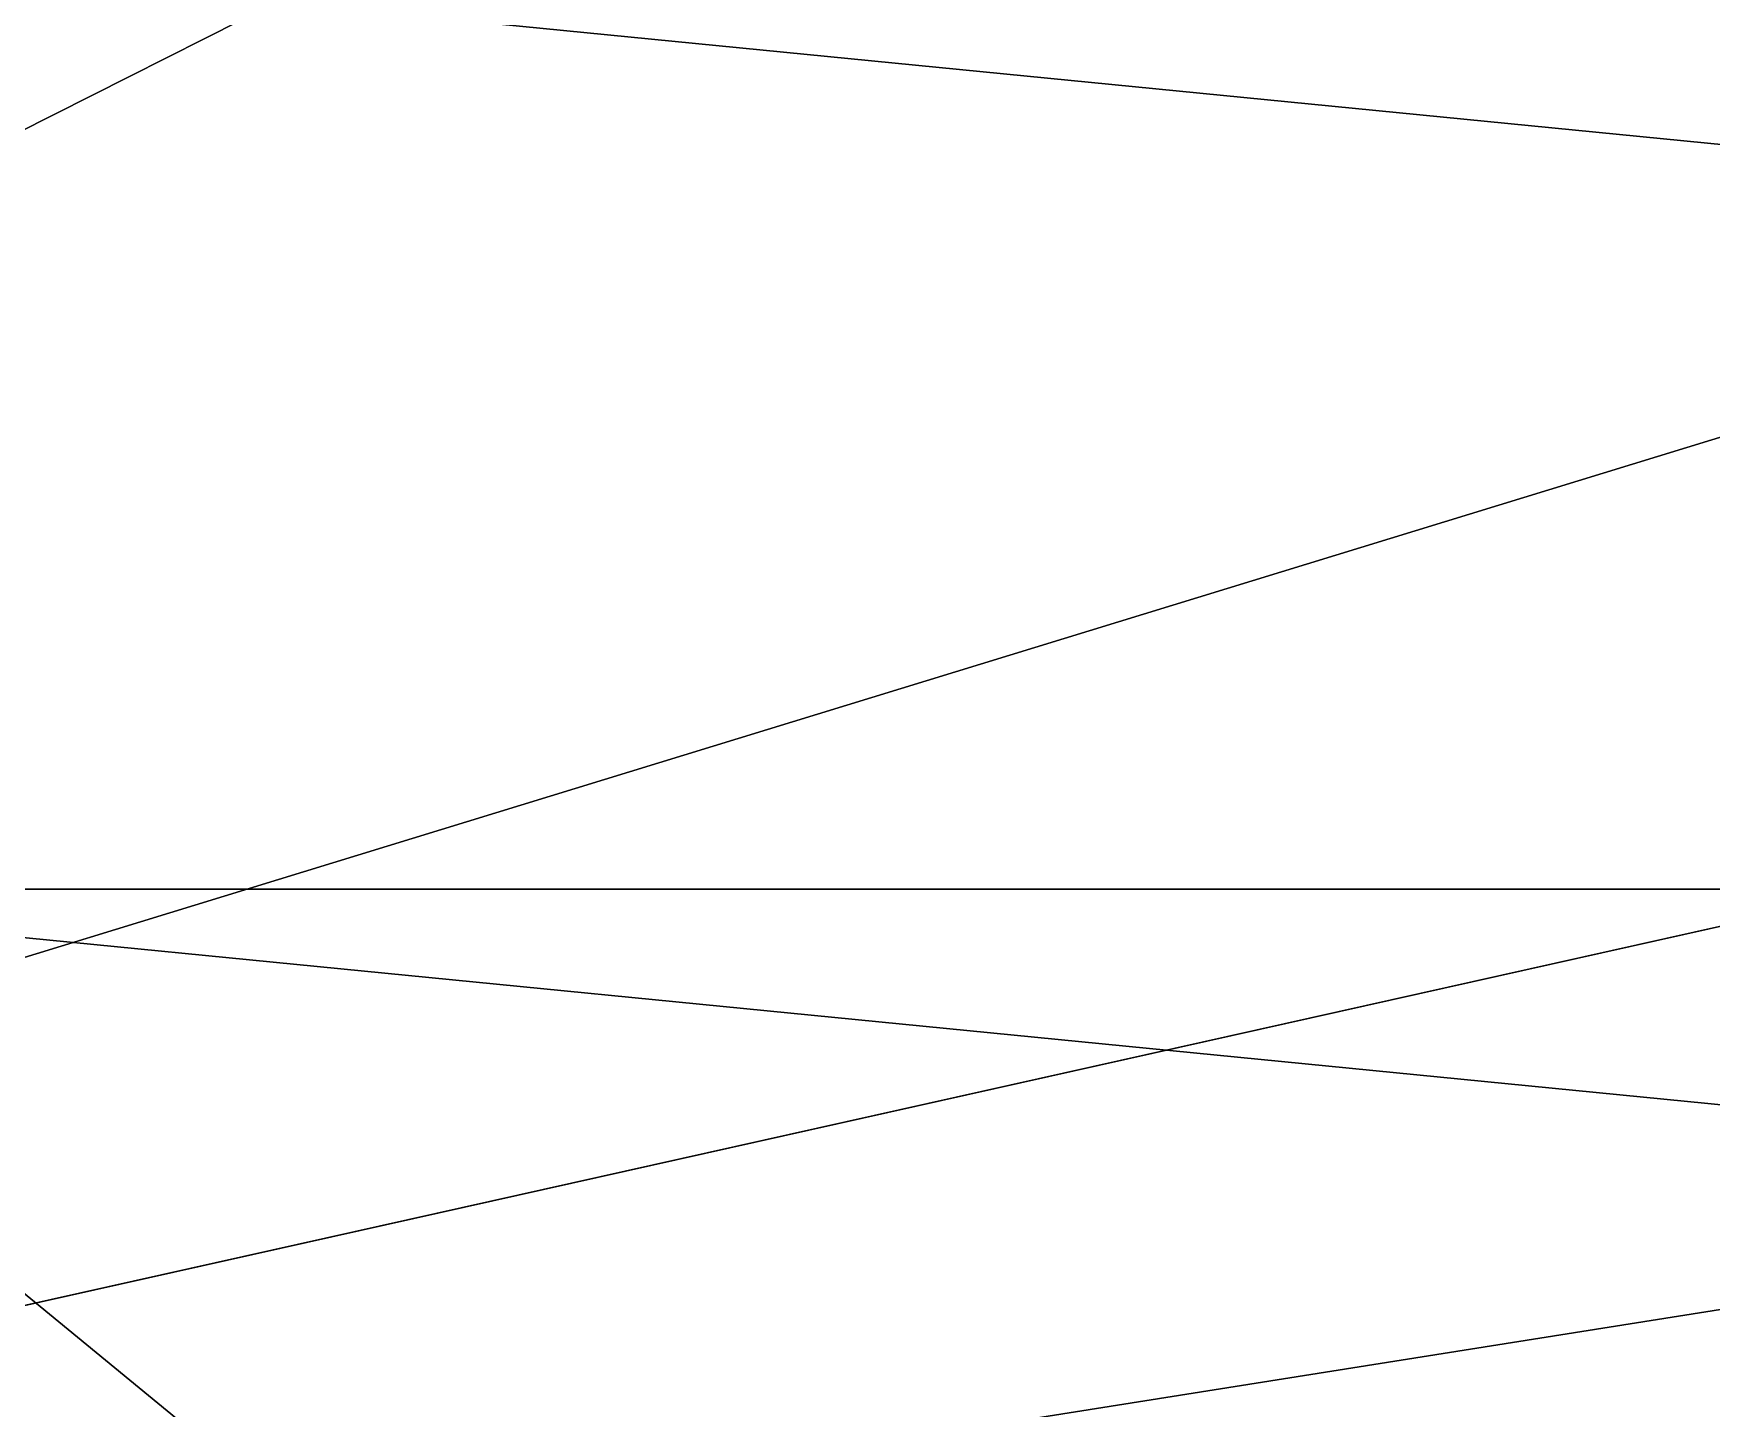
# Model space of a CAD drawing. Extents: x -6.1 to 6.1, y -6.1 to 6.1.
# Drawn here: x -2.536 to -1.563, y -3.128 to -2.331 of the extents above; entities that cross this region are included whole.
import ezdxf

# ---------------------------------------------------------------- set-up
doc = ezdxf.new("R2010")
doc.units = 0

msp = doc.modelspace()

# ---------------------------------------------------------------- linework, layer by layer
for points in [[(-1.606969, -1.915111), (-5.842056, -1.897968), (-4.969409, -3.610642)], [(-4.969409, -3.610642), (4.969409, -3.610642), (5.842056, -1.897968)], [(0, -2.5), (-4.969409, -3.610642), (5.842056, -1.897968)], [(-0.85505, -2.349231), (-1.606969, -1.915111), (-4.969409, -3.610642)], [(-1.439661, -2.043863, 0.0207), (-1.606969, -1.915111), (-0.85505, -2.349231)], [(2.826627, -2.826627, -3.187745), (-2.826627, -2.826627, -3.187745), (-3.3236, -2.22105, -3.187745)], [(3.3236, -2.22105, -3.187745), (2.826627, -2.826627, -3.187745), (-3.3236, -2.22105, -3.187745)], [(-0.85505, -2.349231), (-4.969409, -3.610642), (0, -2.5)], [(-3.355561, -3.872524, -2.443872), (-2.826627, -2.826627, -3.187745), (-2.22105, -3.3236, -3.187745)], [(2.22105, -3.3236, -3.187745), (-2.22105, -3.3236, -3.187745), (-2.826627, -2.826627, -3.187745)], [(2.826627, -2.826627, -3.187745), (2.22105, -3.3236, -3.187745), (-2.826627, -2.826627, -3.187745)]]:
    msp.add_3dface(points)

doc.saveas('drawing.dxf')
